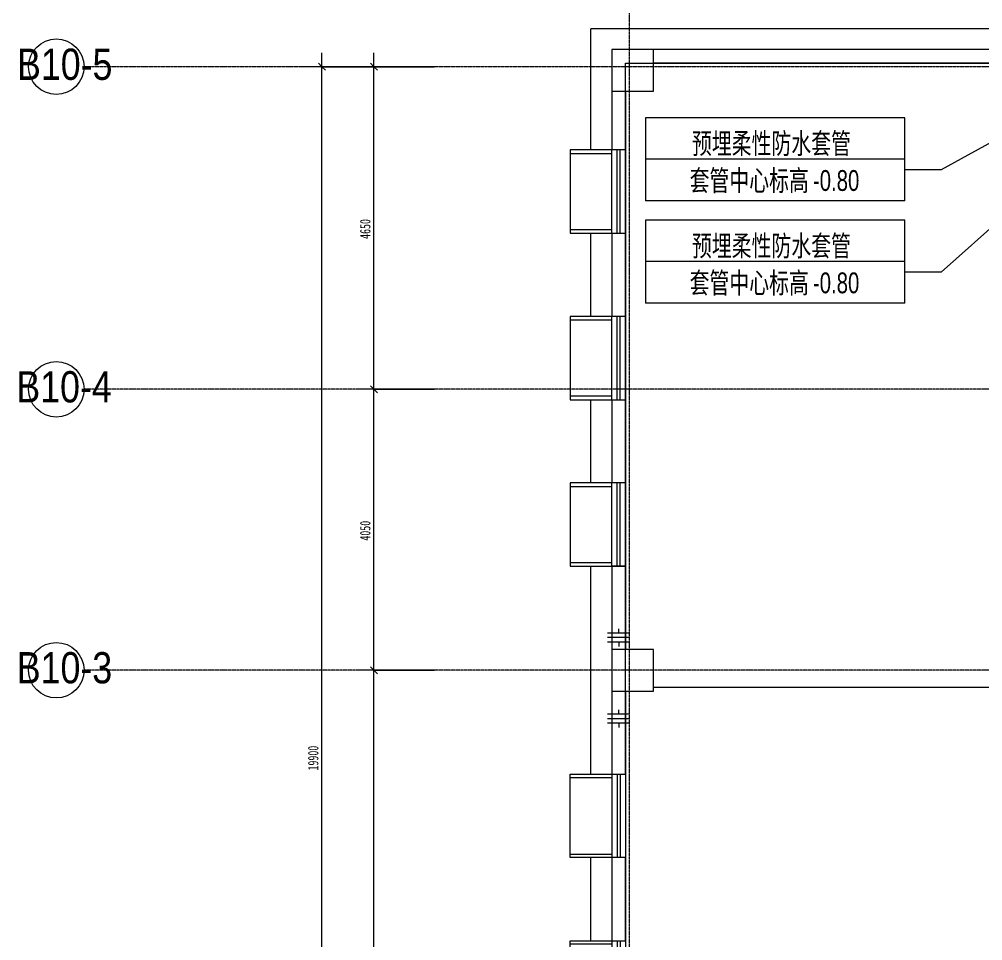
# Model space of a CAD drawing. Header units: millimetres. Extents: x 147808 to 199769, y -28592 to 9935.
# Drawn here: x 147808 to 161699, y -12600 to 684 of the extents above; entities that cross this region are included whole.
import ezdxf

# ---------------------------------------------------------------- set-up
doc = ezdxf.new("R2010")
doc.units = ezdxf.units.MM
doc.linetypes.add('TJ Dash 2x', pattern=[3, 2, -1])
doc.linetypes.add('轴网线', pattern=[22.24, 12.7, -3.18, 3.18, -3.18])
for name, color, linetype, lineweight in [('A-____-____-DIMS', 7, 'Continuous', 5), ('A-____-____-DIMS-100', 7, 'Continuous', 5), ('A-DETL-____-OTLN', 7, 'Continuous', 5), ('A-WALL-____-MCUT', 7, 'Continuous', 13), ('A-WALL-____-OTLN', 7, 'Continuous', 13), ('P-PIPE-____-IDEN', 7, 'Continuous', 5), ('P-PIPE-____-OTLN', 7, 'Continuous', 35), ('S-COLS-____-MCUT', 7, 'Continuous', 5), ('S-GRID-____-IDEN', 7, 'Continuous', 5), ('S-GRID-____-OTLN', 7, 'Continuous', 5)]:
    doc.layers.add(name, color=color, linetype=linetype, lineweight=lineweight)
for name, color, linetype, lineweight, true_color in [('A-FLOR-____-OTLN', 7, 'Continuous', 13, 0x007f00), ('A-GLAZ-____-MCUT', 7, 'Continuous', 13, 0x007f00), ('A-GLAZ-____-OTLN', 7, 'Continuous', 13, 0x00007f)]:
    doc.layers.add(name, color=color, linetype=linetype, lineweight=lineweight, true_color=true_color)
doc.styles.add('Arial_1', font='arial.ttf', dxfattribs={"width": 0.7, "height": 3})
doc.styles.add('Arial_2', font='arial.ttf', dxfattribs={"width": 0.7, "height": 300})
doc.styles.add('TJ_FangSong_Narrow', font='TJ_FangSong_Narrow v2.0.otf', dxfattribs={"height": 450})
doc.styles.add('仿宋_1', font='simfang.ttf', dxfattribs={"width": 0.7, "height": 150})
doc.dimstyles.new('对角线_-_1_5mm_仿宋_1', dxfattribs={"dimscale": 304.8, "dimtxt": 193.128667, "dimasz": 0.328084, "dimexe": 0.82021, "dimexo": 0.0625, "dimgap": 0.065617, "dimtad": 1, "dimdec": 0, "dimdsep": 46, "dimtxsty": '仿宋_1', "dimblk1": 'OBLIQUE', "dimblk2": 'OBLIQUE', "dimsah": 1, "dimcen": 0.09, "dimdle": 0.656168, "dimazin": 0, "dimtfac": 1, "dimtdec": 4, "dimtix": 1, "dimtmove": 0, "dimatfit": 3, "dimfxl": 2.624672, "dimfxlon": 1, "dimtvp": 1, "dimtolj": 1, "dimtzin": 0, "dimarcsym": 2})

# ---------------------------------------------------------------- blocks, each defined once
blk = doc.blocks.new('双层单列 - 双层单列-2855370-一层给排水_消防平面图')
at = {"layer": 'A-GLAZ-____-MCUT', "color": 251, "lineweight": 5, "true_color": 0x515151}
for p, q in [((-600, -700), (-600, -100)), ((-550, -100), (-550, -700)), ((550, -700), (550, -100)), ((600, -100), (600, -700)), ((-550, -700), (-600, -700)), ((600, -700), (550, -700))]:
    blk.add_line(p, q, dxfattribs=at)
at = {"layer": 'A-GLAZ-____-OTLN', "color": 251, "lineweight": 5, "true_color": 0x515151}
for p, q in [((-600, 100), (600, 100)), ((-600, -100), (-600, 100)), ((-600, 20), (600, 20)), ((600, 100), (600, -100)), ((-600, -20), (600, -20)), ((-600, -100), (600, -100)), ((550, -700), (-550, -700))]:
    blk.add_line(p, q, dxfattribs=at)
blk = doc.blocks.new('双层单列 - 双层单列-2855371-一层给排水_消防平面图')
at = {"layer": 'A-GLAZ-____-MCUT', "color": 251, "lineweight": 5, "true_color": 0x515151}
for p, q in [((-550, 700), (-600, 700)), ((-600, 700), (-600, 100)), ((-550, 100), (-550, 700)), ((550, 700), (550, 100)), ((600, 700), (550, 700)), ((600, 100), (600, 700))]:
    blk.add_line(p, q, dxfattribs=at)
at = {"layer": 'A-GLAZ-____-OTLN', "color": 251, "lineweight": 5, "true_color": 0x515151}
for p, q in [((550, 700), (-550, 700)), ((-600, 100), (600, 100)), ((-600, 100), (-600, -100)), ((-600, 20), (600, 20)), ((600, -100), (600, 100)), ((-600, -20), (600, -20)), ((-600, -100), (600, -100))]:
    blk.add_line(p, q, dxfattribs=at)
blk = doc.blocks.new('DIMBLOCK11-一层给排水_消防平面图')
at = {"layer": 'A-____-____-DIMS-100', "color": 173, "true_color": 0x5151ff, "transparency": 16777216}
for p, q in [((153792, -8700), (152672, -8700)), ((152922, -8700), (152872, -8650)), ((152922, -17400), (152922, -8700)), ((152922, -8700), (152972, -8750)), ((152922, -8700), (153792, -8700)), ((152922, -17400), (152872, -17350)), ((153792, -17400), (152672, -17400)), ((152922, -17400), (152972, -17450)), ((152922, -17400), (153792, -17400))]:
    blk.add_line(p, q, dxfattribs=at)
at = {"layer": 'A-____-____-DIMS-100', "color": 0, "transparency": 16777216, "insert": (152720, -13207), "char_height": 150, "width": 377.27, "attachment_point": 1, "rotation": 90, "line_spacing_factor": 0.898273, "style": '仿宋_1'}
blk.add_mtext('8700', dxfattribs=at)
blk = doc.blocks.new('_Oblique')
at = {"color": 0, "linetype": 'ByBlock', "lineweight": -2}
blk.add_line((-0.5, -0.5), (0.5, 0.5), dxfattribs=at)
blk = doc.blocks.new('DIMBLOCK12-一层给排水_消防平面图')
at = {"layer": 'A-____-____-DIMS-100', "color": 173, "true_color": 0x5151ff, "transparency": 16777216}
for p, q in [((153792, -4650), (152672, -4650)), ((152922, -4650), (152872, -4600)), ((152922, -8700), (152922, -4650)), ((152922, -4650), (152972, -4700)), ((152922, -4650), (153792, -4650)), ((153792, -8700), (152672, -8700)), ((152922, -8700), (152872, -8650)), ((152922, -8700), (152972, -8750)), ((152922, -8700), (153792, -8700))]:
    blk.add_line(p, q, dxfattribs=at)
at = {"layer": 'A-____-____-DIMS-100', "color": 0, "transparency": 16777216, "insert": (152720, -6832), "char_height": 150, "width": 377.27, "attachment_point": 1, "rotation": 90, "line_spacing_factor": 0.898273, "style": '仿宋_1'}
blk.add_mtext('4050', dxfattribs=at)
blk = doc.blocks.new('DIMBLOCK13-一层给排水_消防平面图')
at = {"layer": 'A-____-____-DIMS-100', "color": 173, "true_color": 0x5151ff, "transparency": 16777216}
for p, q in [((152922, -4650), (152922, 200)), ((152922, 0), (152872, 50)), ((153792, 0), (152672, 0)), ((152922, 0), (152972, -50)), ((152922, 0), (153792, 0)), ((153792, -4650), (152672, -4650)), ((152922, -4650), (152872, -4600)), ((152922, -4650), (152972, -4700)), ((152922, -4650), (153792, -4650))]:
    blk.add_line(p, q, dxfattribs=at)
at = {"layer": 'A-____-____-DIMS-100', "color": 0, "transparency": 16777216, "insert": (152720, -2482), "char_height": 150, "width": 377.27, "attachment_point": 1, "rotation": 90, "line_spacing_factor": 0.898273, "style": '仿宋_1'}
blk.add_mtext('4650', dxfattribs=at)
blk = doc.blocks.new('DIMBLOCK20-一层给排水_消防平面图')
at = {"layer": 'A-____-____-DIMS-100', "color": 173, "true_color": 0x5151ff, "transparency": 16777216}
for p, q in [((152172, -20100), (152172, 200)), ((152172, 0), (152122, 50)), ((153549, 0), (151922, 0)), ((152172, 0), (152222, -50)), ((152172, 0), (153549, 0)), ((152172, -19900), (152122, -19850)), ((153860, -19900), (151922, -19900)), ((152172, -19900), (152222, -19950)), ((152172, -19900), (153860, -19900))]:
    blk.add_line(p, q, dxfattribs=at)
at = {"layer": 'A-____-____-DIMS-100', "color": 0, "transparency": 16777216, "insert": (151970, -10146), "char_height": 150, "width": 471.59, "attachment_point": 1, "rotation": 90, "line_spacing_factor": 0.898273, "style": '仿宋_1'}
blk.add_mtext('19900', dxfattribs=at)
blk = doc.blocks.new('轴网 - R4_0-512320-一层给排水_消防平面图')
at = {"layer": 'S-GRID-____-IDEN', "color": 173, "true_color": 0x5151ff}
blk.add_circle((0, 0), 4, dxfattribs=at)
blk = doc.blocks.new('YXQH_ST_B9-20_rvt-1-一层给排水_消防平面图')
at = {"layer": 'S-COLS-____-MCUT', "color": 251, "lineweight": 18, "true_color": 0x515151}
for p, q in [((156950, 250), (156350, 250)), ((156350, 250), (156350, -350)), ((156950, 50), (156950, 250)), ((156950, -350), (156950, 50)), ((156350, -350), (156550, -350)), ((156550, -350), (156950, -350)), ((156550, -8400), (156350, -8400)), ((156350, -8400), (156350, -9000)), ((156950, -8400), (156550, -8400)), ((156950, -9000), (156950, -8400)), ((156350, -9000), (156550, -9000)), ((156550, -9000), (156950, -9000))]:
    blk.add_line(p, q, dxfattribs=at)
blk = doc.blocks.new('TJ_防水套管标注-_管道_ - 标准-2685160-一层给排水_消防平面图')
at = {"layer": 'P-PIPE-____-IDEN'}
for p, q in [((0, 15), (0, 3.03)), ((37.4, 15), (0, 15)), ((37.4, 3.03), (37.4, 15)), ((37.4, 9.03), (0, 9.03)), ((37.4, 3.03), (0, 3.03))]:
    blk.add_line(p, q, dxfattribs=at)
at = {"layer": 'P-PIPE-____-IDEN', "color": 4, "true_color": 0x00ffff, "insert": (6.69, 12.81), "char_height": 3, "width": 28.7325, "attachment_point": 1, "style": 'Arial_1'}
blk.add_mtext('预埋柔性防水套管', dxfattribs=at)
blk = doc.blocks.new('YXQH_AR_B9-20_rvt-1-一层给排水_消防平面图')
at = {"layer": 'A-DETL-____-OTLN', "color": 173, "linetype": 'TJ Dash 2x', "true_color": 0x5151ff}
for p, q in [((156050, 550), (165000, 550)), ((156050, -1200), (156050, 550)), ((156050, -3600), (156050, -2400)), ((156050, -6000), (156050, -4800)), ((156050, -10200), (156050, -7200)), ((163050, -8950), (156950, -8950)), ((156050, -12600), (156050, -11400))]:
    blk.add_line(p, q, dxfattribs=at)
at = {"layer": 'A-FLOR-____-OTLN', "color": 8, "lineweight": 5, "true_color": 0x7f7f7f}
for p, q in [((162350, 50), (156950, 50)), ((156550, -350), (156550, -1200)), ((156550, -1200), (156550, -2400)), ((156550, -2400), (156550, -3600)), ((156550, -3600), (156550, -4800)), ((156550, -4800), (156550, -6000)), ((156550, -6000), (156550, -7200)), ((156550, -7200), (156550, -8400)), ((156550, -9000), (156550, -10200)), ((156550, -10200), (156550, -10318.6)), ((156550, -11400), (156550, -12600))]:
    blk.add_line(p, q, dxfattribs=at)
at = {"layer": 'A-WALL-____-MCUT', "color": 251, "lineweight": 5, "true_color": 0x515151}
for p, q in [((156350, 250), (156350, -1200)), ((156550, 250), (156350, 250)), ((163800, 250), (156550, 250)), ((156550, -1200), (156550, 50)), ((156550, 50), (162350, 50)), ((156350, -2400), (156350, -3600)), ((156550, -3600), (156550, -2400)), ((156350, -4800), (156350, -6000)), ((156550, -6000), (156550, -4800)), ((156350, -7200), (156350, -10200)), ((156550, -10200), (156550, -7200)), ((156350, -11400), (156350, -12600)), ((156550, -12600), (156550, -11400))]:
    blk.add_line(p, q, dxfattribs=at)
at = {"layer": 'A-WALL-____-OTLN', "color": 251, "lineweight": 5, "true_color": 0x515151}
for p, q in [((156430, -7200), (156350, -7200)), ((156550, -7200), (156430, -7200)), ((156350, -10200), (156430, -10200)), ((156430, -10200), (156550, -10200))]:
    blk.add_line(p, q, dxfattribs=at)
at = {"layer": 'S-GRID-____-OTLN', "color": 173, "linetype": '轴网线', "true_color": 0x5151ff}
for p, q in [((156600, 7353.7), (156600, -27792.2)), ((198349.8, 0), (148741.6, 0)), ((198349.8, -4650), (148741.6, -4650)), ((198349.8, -8700), (148741.6, -8700))]:
    blk.add_line(p, q, dxfattribs=at)
at = {"color": 251, "lineweight": 5, "true_color": 0x515151, "xscale": 99.99999999999993, "yscale": 99.99999999999993, "zscale": 99.99999999999993, "rotation": 89.99999999999984}
for p in [(148341.6, 0), (148341.6, -4650), (148341.6, -8700)]:
    blk.add_blockref('轴网 - R4_0-512320-一层给排水_消防平面图', p, dxfattribs=at)
at = {"color": 173, "lineweight": 5, "true_color": 0x5151ff}
for name, p, rotation in [('双层单列 - 双层单列-2855371-一层给排水_消防平面图', (156450, -1800), 89.99999999999962), ('双层单列 - 双层单列-2855371-一层给排水_消防平面图', (156450, -4200), 89.99999999999962), ('双层单列 - 双层单列-2855371-一层给排水_消防平面图', (156450, -6600), 89.99999999999962), ('双层单列 - 双层单列-2855370-一层给排水_消防平面图', (156450, -10800), 270), ('双层单列 - 双层单列-2855370-一层给排水_消防平面图', (156450, -13200), 270)]:
    blk.add_blockref(name, p, dxfattribs=dict(at, rotation=rotation))
at = {"layer": 'S-GRID-____-IDEN', "color": 251, "true_color": 0x515151, "char_height": 450, "attachment_point": 1, "style": 'TJ_FangSong_Narrow'}
for s, insert, width in [('B10-5', (147775.2, 260.6), 1362.869), ('B10-4', (147765.2, -4389.4), 1386.919), ('B10-3', (147771.7, -8439.4), 1370.886)]:
    blk.add_mtext(s, dxfattribs=dict(at, insert=insert, width=width))
at = {"layer": 'A-____-____-DIMS', "color": 173, "true_color": 0x5151ff}
for base, p1, p2, override, picture, middle in [((152171.8, 0), (153860, -19900), (153548.7, 0), {"dimpost": '<>', "dimfxl": 19902.434134}, 'DIMBLOCK20-一层给排水_消防平面图', (152075.9, -9950)), ((152921.8, 0), (153792.1, -4650), (153792.1, 0), {"dimpost": '<>', "dimfxl": 4650}, 'DIMBLOCK13-一层给排水_消防平面图', (152825.9, -2325)), ((152921.8, -4650), (153792.1, -8700), (153792.1, -4650), {"dimpost": '<>', "dimfxl": 4050}, 'DIMBLOCK12-一层给排水_消防平面图', (152825.9, -6675)), ((152921.8, -8700), (153792.1, -17400), (153792.1, -8700), {"dimpost": '<>', "dimfxl": 8700}, 'DIMBLOCK11-一层给排水_消防平面图', (152825.9, -13050))]:
    dim = blk.add_linear_dim(base=base, p1=p1, p2=p2, angle=90, dimstyle='对角线_-_1_5mm_仿宋_1', override=override, dxfattribs=at)
    dim.commit()
    dim.dimension.update_dxf_attribs({"geometry": picture, "text_midpoint": middle})

msp = doc.modelspace()

# ---------------------------------------------------------------- linework, layer by layer
at = {"layer": 'P-PIPE-____-IDEN'}
for p, q in [((163900, 63.9), (161098.6, -1487.2)), ((164200, -200.8), (161098.6, -2962.8)), ((161098.6, -1487.2), (160577.5, -1487.2)), ((161098.6, -2962.8), (160577.5, -2962.8))]:
    msp.add_line(p, q, dxfattribs=at)
at = {"layer": 'P-PIPE-____-OTLN', "lineweight": 5}
for p, q in [((156610, -8166), (156290, -8166)), ((156450, -8166), (156450, -8102)), ((156610, -8230), (156290, -8230)), ((156610, -8294), (156290, -8294)), ((156450, -8294), (156450, -8358)), ((156450, -9336), (156450, -9272)), ((156610, -9336), (156290, -9336)), ((156610, -9400), (156290, -9400)), ((156610, -9464), (156290, -9464)), ((156450, -9464), (156450, -9528))]:
    msp.add_line(p, q, dxfattribs=at)

# ---------------------------------------------------------------- block references
at = {"lineweight": 5}
for name in ['YXQH_AR_B9-20_rvt-1-一层给排水_消防平面图', 'YXQH_ST_B9-20_rvt-1-一层给排水_消防平面图']:
    msp.add_blockref(name, (0, 0), dxfattribs=at)
at = {"layer": 'P-PIPE-____-IDEN', "color": 4, "true_color": 0x00ffff, "xscale": 99.99999999999993, "yscale": 99.99999999999993, "zscale": 99.99999999999993}
for p in [(156837.7, -2237.2), (156837.7, -3712.8)]:
    msp.add_blockref('TJ_防水套管标注-_管道_ - 标准-2685160-一层给排水_消防平面图', p, dxfattribs=at)

# ---------------------------------------------------------------- texts
at = {"layer": 'P-PIPE-____-IDEN', "color": 4, "true_color": 0x00ffff, "char_height": 300, "attachment_point": 1, "style": 'Arial_2'}
for s, insert, width in [('套管中心标高', (157472.8, -1490.3), 2154.936), ('-0.80', (159250.8, -1490.3), 824.936), ('套管中心标高', (157472.8, -2965.9), 2154.936), ('-0.80', (159250.8, -2965.9), 824.936)]:
    msp.add_mtext(s, dxfattribs=dict(at, insert=insert, width=width))

doc.saveas('drawing.dxf')
